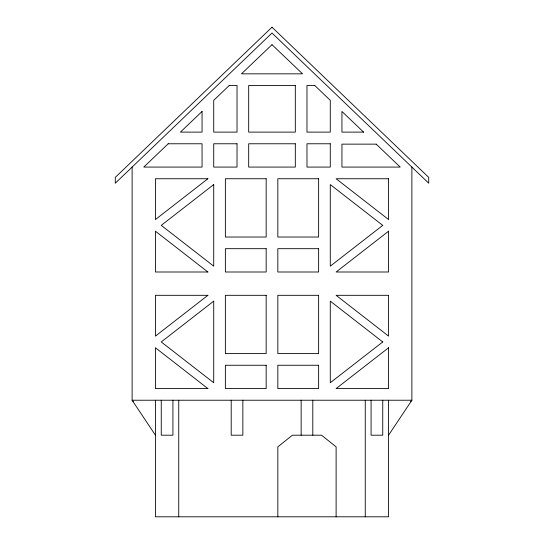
<?xml version="1.0" encoding="UTF-8"?>
<svg xmlns="http://www.w3.org/2000/svg" width="544" height="544" viewBox="0 0 544 544"><rect width="100%" height="100%" fill="white"/><g stroke="black" fill="none" stroke-linecap="round" stroke-linejoin="round"><path stroke-width="0.82" d="M388.572 435.2L411.883 400.228L411.883 167.083M410.7 401.411L411.883 400.228L132.117 400.228L132.117 167.083M133.3 401.411L132.117 400.228L155.428 435.2M388.572 400.228L388.572 516.8L155.428 516.8L155.428 400.228M382.745 400.228L382.745 435.2L371.083 435.2L371.083 400.228M365.255 400.228L365.255 516.8M336.117 516.8L336.117 446.855L321.545 435.2L292.4 435.2L277.828 446.855L277.828 516.8M312.8 400.228L312.8 435.2M301.145 400.228L301.145 435.2M242.855 400.228L242.855 435.2L231.2 435.2L231.2 400.228M178.745 400.228L178.745 516.8M172.917 400.228L172.917 435.2L161.255 435.2L161.255 400.228M272 27.2L115.28 177.392L115.28 183.219L272 33.028L428.72 183.219L428.72 177.392L272 27.2M168.198 143.772L143.772 167.083L202.055 167.083L202.055 143.772L168.198 143.772M202.055 111.452L180.411 132.117L202.055 132.117L202.055 111.452M229.255 85.483L213.717 100.32L213.717 132.117L237.028 132.117L237.028 85.483L229.255 85.483M272 44.683L241.468 73.828L302.532 73.828L272 44.683M207.883 178.745L155.428 219.545L155.428 178.745L207.883 178.745M213.717 184.572L161.255 225.372L213.717 266.172L213.717 184.572M207.883 295.317L155.428 336.117L155.428 295.317L207.883 295.317M213.717 301.145L161.255 341.945L213.717 382.745L213.717 301.145M382.745 225.372L330.283 266.172L330.283 184.572L382.745 225.372M388.572 231.2L336.117 272L388.572 272L388.572 231.2M382.745 341.945L330.283 382.745L330.283 301.145L382.745 341.945M388.572 347.772L336.117 388.572L388.572 388.572L388.572 347.772M295.317 85.483L248.683 85.483L248.683 132.117L295.317 132.117L295.317 85.483M314.745 85.483L306.972 85.483L306.972 132.117L330.283 132.117L330.283 100.32L314.745 85.483M363.589 132.117L341.945 132.117L341.945 111.452L363.589 132.117M237.028 143.772L213.717 143.772L213.717 167.083L237.028 167.083L237.028 143.772M295.317 143.772L248.683 143.772L248.683 167.083L295.317 167.083L295.317 143.772M330.283 143.772L306.972 143.772L306.972 167.083L330.283 167.083L330.283 143.772M376.196 144.146L341.945 144.146L341.945 167.083L400.228 167.083L376.196 144.146M266.172 178.745L225.372 178.745L225.372 237.028L266.172 237.028L266.172 178.745M318.628 178.745L277.828 178.745L277.828 237.028L318.628 237.028L318.628 178.745M388.572 178.745L336.117 178.745L388.572 219.545L388.572 178.745M266.172 248.683L225.372 248.683L225.372 272L266.172 272L266.172 248.683M318.628 248.683L277.828 248.683L277.828 272L318.628 272L318.628 248.683M207.883 272L155.428 272L155.428 231.2L207.883 272M266.172 295.317L225.372 295.317L225.372 353.6L266.172 353.6L266.172 295.317M318.628 295.317L277.828 295.317L277.828 353.6L318.628 353.6L318.628 295.317M388.572 295.317L336.117 295.317L388.572 336.117L388.572 295.317M266.172 365.255L225.372 365.255L225.372 388.572L266.172 388.572L266.172 365.255M318.628 365.255L277.828 365.255L277.828 388.572L318.628 388.572L318.628 365.255M207.883 388.572L155.428 388.572L155.428 347.772L207.883 388.572"/></g></svg>
